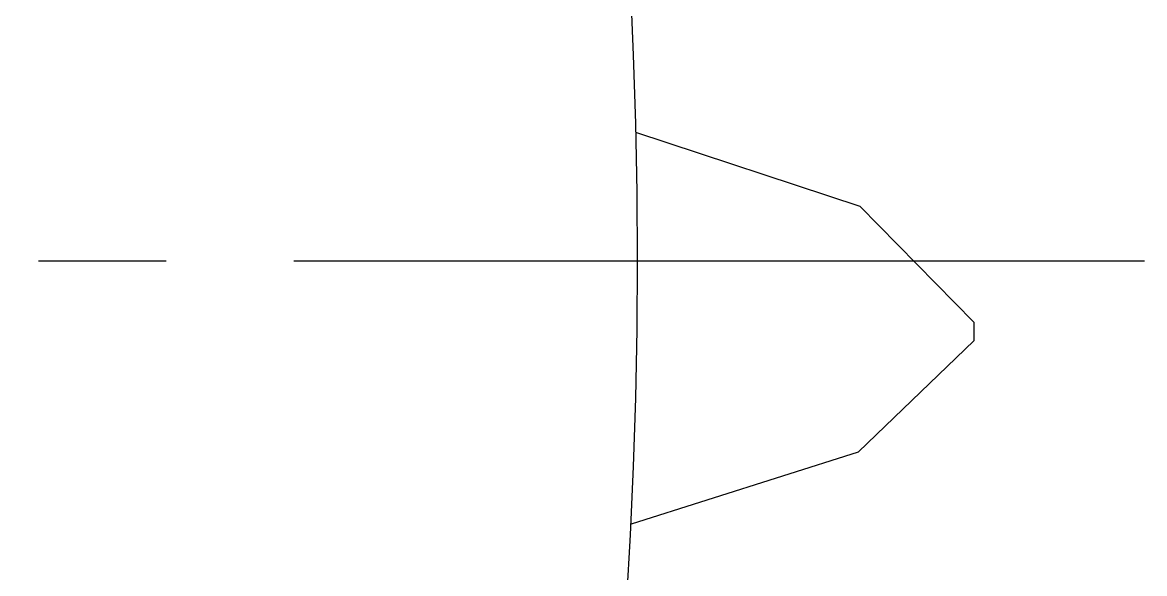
# Model space of a CAD drawing. Extents: x -381 to 213, y -63 to 250.
# Drawn here: x 130.49 to 143.68, y 145.52 to 152 of the extents above; entities that cross this region are included whole.
import ezdxf

# ---------------------------------------------------------------- set-up
doc = ezdxf.new("R2010")
doc.units = 0
doc.header["$MEASUREMENT"] = 0
doc.linetypes.add('K5LT_AXLED', pattern=[19.5, 15, -1.5, 1.5, -1.5])
doc.linetypes.add('K5LT_BASIC', pattern=[0])
doc.layers.add('Системный слой', color=7, linetype='Continuous')

# ---------------------------------------------------------------- blocks, each defined once
blk = doc.blocks.new('*U')
at = {"layer": 'Системный слой', "color": 30, "linetype": 'K5LT_AXLED'}
for p, q in [((94.013, 5.982), (160.527, 5.982)), ((94.013, 5.982), (160.527, 5.982)), ((94.013, 5.981), (158.547, 5.981)), ((94.013, 5.981), (162.509, 5.981)), ((94.013, 5.981), (158.547, 5.981)), ((94.013, 5.981), (162.509, 5.981))]:
    blk.add_line(p, q, dxfattribs=at)
at = {"layer": 'Системный слой', "color": 5, "linetype": 'K5LT_BASIC'}
blk.add_line((160.505, 5.259), (160.503, 5.042), dxfattribs=at)
blk.add_line((160.505, 5.259), (160.503, 5.042), dxfattribs=at)
for points in [[(156.528, 7.492), (159.163, 6.624), (160.505, 5.259)], [(156.528, 7.492), (159.163, 6.624), (160.505, 5.259)], [(156.481, 2.892), (159.147, 3.737), (160.503, 5.042)], [(156.481, 2.892), (159.147, 3.737), (160.503, 5.042)]]:
    blk.add_lwpolyline(points, dxfattribs=at)
blk = doc.blocks.new('*F')
at = {"layer": 'Системный слой', "color": 5, "linetype": 'K5LT_BASIC'}
blk.add_circle((94.013, 5.981), 62.534, dxfattribs=at)
blk.add_circle((94.013, 5.981), 62.534, dxfattribs=at)
at = {"layer": 'Системный слой'}
blk.add_blockref('*U', (0, 0), dxfattribs=at)
blk.add_blockref('*U', (0, 0), dxfattribs=at)
blk.add_blockref('*U', (0, 0), dxfattribs=at)
blk.add_blockref('*U', (0, 0), dxfattribs=at)
blk.add_blockref('*U', (0, 0), dxfattribs=at)
blk.add_blockref('*U', (0, 0), dxfattribs=at)
blk.add_blockref('*U', (0, 0), dxfattribs=at)
blk.add_blockref('*U', (0, 0), dxfattribs=at)
blk.add_blockref('*U', (0, 0), dxfattribs=at)
blk.add_blockref('*U', (0, 0), dxfattribs=at)
blk.add_blockref('*U', (0, 0), dxfattribs=at)
blk.add_blockref('*U', (0, 0), dxfattribs=at)
blk.add_blockref('*U', (0, 0), dxfattribs=at)
blk.add_blockref('*U', (0, 0), dxfattribs=at)
blk.add_blockref('*U', (0, 0), dxfattribs=at)
blk.add_blockref('*U', (0, 0), dxfattribs=at)
blk.add_blockref('*U', (0, 0), dxfattribs=at)
blk.add_blockref('*U', (0, 0), dxfattribs=at)
blk.add_blockref('*U', (0, 0), dxfattribs=at)
blk.add_blockref('*U', (0, 0), dxfattribs=at)
blk.add_blockref('*U', (0, 0), dxfattribs=at)
blk.add_blockref('*U', (0, 0), dxfattribs=at)
blk.add_blockref('*U', (0, 0), dxfattribs=at)
blk.add_blockref('*U', (0, 0), dxfattribs=at)
blk.add_blockref('*U', (0, 0), dxfattribs=at)
blk.add_blockref('*U', (0, 0), dxfattribs=at)
blk.add_blockref('*U', (0, 0), dxfattribs=at)
blk.add_blockref('*U', (0, 0), dxfattribs=at)
blk.add_blockref('*U', (0, 0), dxfattribs=at)
blk.add_blockref('*U', (0, 0), dxfattribs=at)
blk.add_blockref('*U', (0, 0), dxfattribs=at)
blk.add_blockref('*U', (0, 0), dxfattribs=at)
blk.add_blockref('*U', (0, 0), dxfattribs=at)
blk.add_blockref('*U', (0, 0), dxfattribs=at)
blk.add_blockref('*U', (0, 0), dxfattribs=at)
blk.add_blockref('*U', (0, 0), dxfattribs=at)
blk.add_blockref('*U', (0, 0), dxfattribs=at)
blk.add_blockref('*U', (0, 0), dxfattribs=at)
blk.add_blockref('*U', (0, 0), dxfattribs=at)
blk.add_blockref('*U', (0, 0), dxfattribs=at)
blk.add_blockref('*U', (0, 0), dxfattribs=at)
blk.add_blockref('*U', (0, 0), dxfattribs=at)
blk.add_blockref('*U', (0, 0), dxfattribs=at)
blk.add_blockref('*U', (0, 0), dxfattribs=at)
blk.add_blockref('*U', (0, 0), dxfattribs=at)
blk.add_blockref('*U', (0, 0), dxfattribs=at)
blk.add_blockref('*U', (0, 0), dxfattribs=at)
blk.add_blockref('*U', (0, 0), dxfattribs=at)
blk.add_blockref('*U', (0, 0), dxfattribs=at)
blk.add_blockref('*U', (0, 0), dxfattribs=at)
blk.add_blockref('*U', (0, 0), dxfattribs=at)
blk.add_blockref('*U', (0, 0), dxfattribs=at)
blk.add_blockref('*U', (0, 0), dxfattribs=at)
blk.add_blockref('*U', (0, 0), dxfattribs=at)
blk.add_blockref('*U', (0, 0), dxfattribs=at)
blk.add_blockref('*U', (0, 0), dxfattribs=at)
blk.add_blockref('*U', (0, 0), dxfattribs=at)
blk.add_blockref('*U', (0, 0), dxfattribs=at)
blk.add_blockref('*U', (0, 0), dxfattribs=at)
blk.add_blockref('*U', (0, 0), dxfattribs=at)
blk.add_blockref('*U', (0, 0), dxfattribs=at)
blk.add_blockref('*U', (0, 0), dxfattribs=at)
blk.add_blockref('*U', (0, 0), dxfattribs=at)
blk.add_blockref('*U', (0, 0), dxfattribs=at)
blk.add_blockref('*U', (0, 0), dxfattribs=at)
blk.add_blockref('*U', (0, 0), dxfattribs=at)
blk.add_blockref('*U', (0, 0), dxfattribs=at)
blk.add_blockref('*U', (0, 0), dxfattribs=at)
blk.add_blockref('*U', (0, 0), dxfattribs=at)
blk.add_blockref('*U', (0, 0), dxfattribs=at)
blk.add_blockref('*U', (0, 0), dxfattribs=at)
blk.add_blockref('*U', (0, 0), dxfattribs=at)
blk.add_blockref('*U', (0, 0), dxfattribs=at)
blk.add_blockref('*U', (0, 0), dxfattribs=at)
blk.add_blockref('*U', (0, 0), dxfattribs=at)
blk.add_blockref('*U', (0, 0), dxfattribs=at)
blk.add_blockref('*U', (0, 0), dxfattribs=at)
blk.add_blockref('*U', (0, 0), dxfattribs=at)
blk.add_blockref('*U', (0, 0), dxfattribs=at)
blk.add_blockref('*U', (0, 0), dxfattribs=at)
blk.add_blockref('*U', (0, 0), dxfattribs=at)
blk.add_blockref('*U', (0, 0), dxfattribs=at)
blk.add_blockref('*U', (0, 0), dxfattribs=at)
blk.add_blockref('*U', (0, 0), dxfattribs=at)
blk.add_blockref('*U', (0, 0), dxfattribs=at)
blk.add_blockref('*U', (0, 0), dxfattribs=at)
blk.add_blockref('*U', (0, 0), dxfattribs=at)
blk.add_blockref('*U', (0, 0), dxfattribs=at)
blk.add_blockref('*U', (0, 0), dxfattribs=at)
blk.add_blockref('*U', (0, 0), dxfattribs=at)
blk.add_blockref('*U', (0, 0), dxfattribs=at)
blk.add_blockref('*U', (0, 0), dxfattribs=at)
blk.add_blockref('*U', (0, 0), dxfattribs=at)
blk.add_blockref('*U', (0, 0), dxfattribs=at)
blk.add_blockref('*U', (0, 0), dxfattribs=at)
blk.add_blockref('*U', (0, 0), dxfattribs=at)
blk.add_blockref('*U', (0, 0), dxfattribs=at)
blk.add_blockref('*U', (0, 0), dxfattribs=at)
blk.add_blockref('*U', (0, 0), dxfattribs=at)
blk.add_blockref('*U', (0, 0), dxfattribs=at)
blk.add_blockref('*U', (0, 0), dxfattribs=at)
blk.add_blockref('*U', (0, 0), dxfattribs=at)
blk.add_blockref('*U', (0, 0), dxfattribs=at)
blk.add_blockref('*U', (0, 0), dxfattribs=at)
blk.add_blockref('*U', (0, 0), dxfattribs=at)
blk.add_blockref('*U', (0, 0), dxfattribs=at)
blk.add_blockref('*U', (0, 0), dxfattribs=at)
blk.add_blockref('*U', (0, 0), dxfattribs=at)
blk.add_blockref('*U', (0, 0), dxfattribs=at)
blk.add_blockref('*U', (0, 0), dxfattribs=at)
blk.add_blockref('*U', (0, 0), dxfattribs=at)
blk.add_blockref('*U', (0, 0), dxfattribs=at)
blk.add_blockref('*U', (0, 0), dxfattribs=at)
blk.add_blockref('*U', (0, 0), dxfattribs=at)
blk.add_blockref('*U', (0, 0), dxfattribs=at)
blk.add_blockref('*U', (0, 0), dxfattribs=at)
blk.add_blockref('*U', (0, 0), dxfattribs=at)
blk.add_blockref('*U', (0, 0), dxfattribs=at)
blk.add_blockref('*U', (0, 0), dxfattribs=at)
blk.add_blockref('*U', (0, 0), dxfattribs=at)
blk.add_blockref('*U', (0, 0), dxfattribs=at)
blk.add_blockref('*U', (0, 0), dxfattribs=at)
blk.add_blockref('*U', (0, 0), dxfattribs=at)
blk.add_blockref('*U', (0, 0), dxfattribs=at)
blk.add_blockref('*U', (0, 0), dxfattribs=at)
blk.add_blockref('*U', (0, 0), dxfattribs=at)
blk.add_blockref('*U', (0, 0), dxfattribs=at)
blk.add_blockref('*U', (0, 0), dxfattribs=at)
blk.add_blockref('*U', (0, 0), dxfattribs=at)
blk.add_blockref('*U', (0, 0), dxfattribs=at)
blk.add_blockref('*U', (0, 0), dxfattribs=at)
blk.add_blockref('*U', (0, 0), dxfattribs=at)
blk.add_blockref('*U', (0, 0), dxfattribs=at)
blk.add_blockref('*U', (0, 0), dxfattribs=at)
blk.add_blockref('*U', (0, 0), dxfattribs=at)
blk.add_blockref('*U', (0, 0), dxfattribs=at)
blk.add_blockref('*U', (0, 0), dxfattribs=at)
blk.add_blockref('*U', (0, 0), dxfattribs=at)
blk.add_blockref('*U', (0, 0), dxfattribs=at)
blk.add_blockref('*U', (0, 0), dxfattribs=at)
blk.add_blockref('*U', (0, 0), dxfattribs=at)
blk.add_blockref('*U', (0, 0), dxfattribs=at)
blk.add_blockref('*U', (0, 0), dxfattribs=at)
blk.add_blockref('*U', (0, 0), dxfattribs=at)
blk.add_blockref('*U', (0, 0), dxfattribs=at)
blk.add_blockref('*U', (0, 0), dxfattribs=at)
blk.add_blockref('*U', (0, 0), dxfattribs=at)
blk.add_blockref('*U', (0, 0), dxfattribs=at)
blk.add_blockref('*U', (0, 0), dxfattribs=at)
blk.add_blockref('*U', (0, 0), dxfattribs=at)
blk.add_blockref('*U', (0, 0), dxfattribs=at)
blk.add_blockref('*U', (0, 0), dxfattribs=at)
blk.add_blockref('*U', (0, 0), dxfattribs=at)
blk.add_blockref('*U', (0, 0), dxfattribs=at)
blk.add_blockref('*U', (0, 0), dxfattribs=at)
blk.add_blockref('*U', (0, 0), dxfattribs=at)
blk.add_blockref('*U', (0, 0), dxfattribs=at)
blk.add_blockref('*U', (0, 0), dxfattribs=at)
blk.add_blockref('*U', (0, 0), dxfattribs=at)
blk.add_blockref('*U', (0, 0), dxfattribs=at)
blk.add_blockref('*U', (0, 0), dxfattribs=at)
blk.add_blockref('*U', (0, 0), dxfattribs=at)
blk.add_blockref('*U', (0, 0), dxfattribs=at)
blk.add_blockref('*U', (0, 0), dxfattribs=at)
blk.add_blockref('*U', (0, 0), dxfattribs=at)
blk.add_blockref('*U', (0, 0), dxfattribs=at)
blk.add_blockref('*U', (0, 0), dxfattribs=at)
blk.add_blockref('*U', (0, 0), dxfattribs=at)
blk.add_blockref('*U', (0, 0), dxfattribs=at)
blk.add_blockref('*U', (0, 0), dxfattribs=at)
blk.add_blockref('*U', (0, 0), dxfattribs=at)
blk.add_blockref('*U', (0, 0), dxfattribs=at)
blk.add_blockref('*U', (0, 0), dxfattribs=at)
blk.add_blockref('*U', (0, 0), dxfattribs=at)
blk.add_blockref('*U', (0, 0), dxfattribs=at)
blk.add_blockref('*U', (0, 0), dxfattribs=at)
blk.add_blockref('*U', (0, 0), dxfattribs=at)
blk.add_blockref('*U', (0, 0), dxfattribs=at)
blk.add_blockref('*U', (0, 0), dxfattribs=at)
blk.add_blockref('*U', (0, 0), dxfattribs=at)
blk.add_blockref('*U', (0, 0), dxfattribs=at)
blk.add_blockref('*U', (0, 0), dxfattribs=at)
blk.add_blockref('*U', (0, 0), dxfattribs=at)
blk.add_blockref('*U', (0, 0), dxfattribs=at)
blk.add_blockref('*U', (0, 0), dxfattribs=at)
blk.add_blockref('*U', (0, 0), dxfattribs=at)
blk.add_blockref('*U', (0, 0), dxfattribs=at)
blk.add_blockref('*U', (0, 0), dxfattribs=at)
blk.add_blockref('*U', (0, 0), dxfattribs=at)
blk.add_blockref('*U', (0, 0), dxfattribs=at)
blk.add_blockref('*U', (0, 0), dxfattribs=at)
blk.add_blockref('*U', (0, 0), dxfattribs=at)
blk.add_blockref('*U', (0, 0), dxfattribs=at)
blk.add_blockref('*U', (0, 0), dxfattribs=at)
blk.add_blockref('*U', (0, 0), dxfattribs=at)
blk.add_blockref('*U', (0, 0), dxfattribs=at)
blk.add_blockref('*U', (0, 0), dxfattribs=at)
blk.add_blockref('*U', (0, 0), dxfattribs=at)
blk.add_blockref('*U', (0, 0), dxfattribs=at)
blk.add_blockref('*U', (0, 0), dxfattribs=at)
blk.add_blockref('*U', (0, 0), dxfattribs=at)
blk.add_blockref('*U', (0, 0), dxfattribs=at)
blk.add_blockref('*U', (0, 0), dxfattribs=at)
blk.add_blockref('*U', (0, 0), dxfattribs=at)
blk.add_blockref('*U', (0, 0), dxfattribs=at)
blk.add_blockref('*U', (0, 0), dxfattribs=at)
blk.add_blockref('*U', (0, 0), dxfattribs=at)

msp = doc.modelspace()

# ---------------------------------------------------------------- block references
at = {"layer": 'Системный слой'}
msp.add_blockref('*F', (-18.831, 143.216), dxfattribs=at)

doc.saveas('drawing.dxf')
